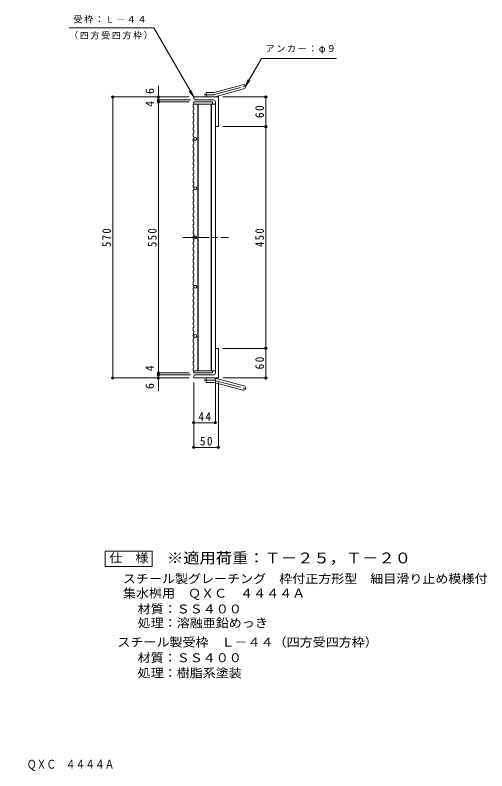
# Model space of a CAD drawing. Units: millimetres, scale not verified. Extents: x -862 to 1052, y -822 to 779.
# Drawn here: x 95 to 1052, y -822 to 711 of the extents above; entities that cross this region are included whole.
import ezdxf
from ezdxf.enums import TextEntityAlignment as Align

# ---------------------------------------------------------------- set-up
doc = ezdxf.new("R2010")
doc.units = ezdxf.units.MM
doc.header["$LTSCALE"] = 6
doc.header["$PDMODE"] = 32
doc.header["$PDSIZE"] = 4.8
doc.linetypes.add('CHAIN2', pattern=[12, 9, -1, 1, -1])
doc.linetypes.add('DOUBLE_CHAIN2', pattern=[12.8, 9, -1, 0.6, -0.6, 0.6, -1])
for name, color, linetype, lineweight in [('B-0_通り芯', 7, 'Continuous', 9), ('B-1_ピット', 2, 'Continuous', 9), ('B-2_蓋', 3, 'Continuous', 9), ('B-4_寸法', 7, 'Continuous', 9), ('B-A', 3, 'Continuous', 9), ('F-C_F-Cﾚｲﾔ', 2, 'Continuous', 9)]:
    doc.layers.add(name, color=color, linetype=linetype, lineweight=lineweight)
doc.layers.add('F-5_F-5ﾚｲﾔ', color=2, linetype='Continuous')
doc.styles.add('ＭＳ ゴシック', font='')
doc.styles.get('ＭＳ ゴシック').set_extended_font_data('MS Gothic')

msp = doc.modelspace()

# ---------------------------------------------------------------- linework, layer by layer
at = {"layer": 'B-0_通り芯'}
for p, q in [((204.362, 685.752), (376.059, 685.752)), ((457.234, 545.152), (376.059, 685.752)), ((562.081, 566.869), (594.499, 623.019)), ((594.499, 623.019), (746.539, 623.019)), ((562.081, 566.869), (567.822, 580.727)), ((562.081, 566.869), (571.213, 578.769)), ((457.235, 545.152), (448.103, 557.053)), ((457.235, 545.152), (451.494, 559.01))]:
    msp.add_line(p, q, dxfattribs=at)
at = {"layer": 'B-1_ピット'}
for p, q in [((498.379, 554.459), (556.57, 570.051)), ((482.235, 545.152), (482.235, 554.152)), ((496.05, 554.152), (482.235, 554.152)), ((500.708, 545.765), (558.899, 561.358)), ((457.235, 541.652), (457.235, 545.152)), ((507.235, 545.152), (457.235, 545.152)), ((497.235, 539.152), (459.735, 539.152)), ((507.235, 545.152), (507.235, 485.152)), ((501.235, 535.152), (501.235, 487.652)), ((503.735, 485.152), (507.235, 485.152)), ((501.235, -14.848), (501.235, 32.652)), ((503.735, 35.152), (507.235, 35.152)), ((507.235, 35.152), (507.235, -24.848)), ((457.235, -21.348), (457.235, -24.848)), ((507.235, -24.848), (457.235, -24.848)), ((497.235, -18.848), (459.735, -18.848)), ((482.235, -24.848), (482.235, -33.848)), ((500.708, -25.461), (558.899, -41.054)), ((496.05, -33.848), (482.235, -33.848)), ((498.379, -34.155), (556.57, -49.747))]:
    msp.add_line(p, q, dxfattribs=at)
at = {"layer": 'B-1_ピット', "linetype": 'CHAIN2'}
for p, q in [((499.544, 550.112), (564.71, 567.573)), ((496.05, 549.652), (478.43, 549.652)), ((496.05, -29.348), (478.43, -29.348)), ((499.544, -29.808), (564.71, -47.269))]:
    msp.add_line(p, q, dxfattribs=at)
at = {"layer": 'B-1_ピット'}
for centre, radius, start, end in [((557.735, 565.704), 4.5, 285.00014, 104.99991), ((496.05, 563.152), 9, 270, 285.00002), ((459.735, 541.652), 2.5, 180, 270), ((496.05, 563.152), 18, 270, 285), ((497.235, 535.152), 4, 0, 90), ((503.735, 487.652), 2.5, 180, 270), ((503.735, 32.652), 2.5, 90, 180), ((497.235, -14.848), 4, 270, 0), ((459.735, -21.348), 2.5, 90, 180), ((496.05, -42.848), 18, 75, 90), ((496.05, -42.848), 9, 74.99998, 90), ((557.735, -45.4), 4.5, 255.00009, 74.99986)]:
    msp.add_arc(centre, radius, start, end, dxfattribs=at)
at = {"layer": 'B-1_ピット', "linetype": 'CHAIN2'}
for centre, start, end in [((496.05, 563.152), 270, 284.99995), ((496.05, -42.848), 75.00005, 90)]:
    msp.add_arc(centre, 13.5, start, end, dxfattribs=at)
at = {"layer": 'B-2_蓋'}
for p, q in [((457.235, 530.652), (501.235, 530.652)), ((465.235, 530.652), (465.235, -10.348)), ((466.234, 530.652), (466.234, -10.348)), ((492.235, 530.652), (492.235, -10.348)), ((493.235, 530.652), (493.235, -10.348)), ((501.235, 530.652), (501.235, -10.348)), ((457.235, -10.348), (501.235, -10.348)), ((457.235, -10.348), (457.235, -14.848)), ((457.235, -14.848), (495.235, -14.848)), ((495.235, -10.348), (495.235, -14.848))]:
    msp.add_line(p, q, dxfattribs=at)
at = {"layer": 'B-2_蓋', "linetype": 'DOUBLE_CHAIN2'}
msp.add_line((435.08, 260.152), (527.644, 260.152), dxfattribs=at)
at = {"layer": 'B-2_蓋'}
msp.add_lwpolyline([(457.235, 535.152), (495.235, 535.152), (495.235, 530.652)], dxfattribs=at)
for centre in [(460.235, 460.151), (460.235, 360.151), (460.235, 260.151), (460.235, 160.152), (460.235, 60.151)]:
    msp.add_circle(centre, 3, dxfattribs=at)
at = {"layer": 'B-4_寸法'}
for p, q in [((385.652, 568.036), (385.652, -51.624)), ((448.234, 545.153), (291.236, 545.153)), ((293.036, 545.153), (293.036, -24.848)), ((450.735, 539.152), (383.852, 539.152)), ((516.235, 545.152), (605.197, 545.152)), ((603.397, 545.152), (603.397, 485.152)), ((448.235, 535.152), (383.852, 535.152)), ((516.235, 485.152), (605.197, 485.152)), ((603.397, 485.152), (603.397, 35.152)), ((516.235, 35.152), (605.197, 35.152)), ((603.397, 35.152), (603.397, -24.848)), ((448.235, -14.848), (383.852, -14.848)), ((448.235, -24.848), (291.236, -24.848)), ((450.735, -18.848), (383.852, -18.848)), ((501.235, -24.375), (501.235, -117.472)), ((516.235, -24.848), (605.197, -24.848)), ((457.235, -34.376), (457.235, -167.531)), ((507.235, -34.376), (507.235, -167.531)), ((501.235, -115.672), (457.235, -115.672)), ((457.235, -124.672), (457.235, -117.472)), ((457.235, -165.731), (507.235, -165.731))]:
    msp.add_line(p, q, dxfattribs=at)
for p in [(293.036, 545.153), (385.652, 545.153), (385.652, 539.152), (385.652, 535.152), (603.397, 545.152), (603.397, 485.152), (603.397, 35.152), (385.652, -14.848), (293.036, -24.848), (385.652, -18.848), (385.652, -24.848), (603.397, -24.848), (457.235, -115.672), (501.235, -115.672), (457.235, -165.731), (507.235, -165.731)]:
    msp.add_point(p, dxfattribs=at)
at = {"layer": 'B-A'}
for p, q in [((455.735, 528.998), (457.235, 529.509)), ((457.235, 535.152), (457.235, 529.509)), ((455.735, 518.454), (457.235, 518.966)), ((455.735, 505.771), (457.235, 506.282)), ((457.235, 511.396), (457.235, 506.282)), ((455.735, 495.228), (457.235, 495.739)), ((455.735, 482.545), (457.235, 483.056)), ((457.235, 488.169), (457.235, 483.056)), ((455.735, 472.002), (457.235, 472.513)), ((457.235, 464.943), (457.235, 459.83)), ((455.735, 459.318), (457.235, 459.83)), ((455.735, 448.775), (457.235, 449.287)), ((457.235, 454.4), (457.235, 449.287)), ((455.735, 436.092), (457.235, 436.603)), ((457.235, 441.717), (457.235, 436.603)), ((457.235, 431.173), (457.235, 426.06)), ((455.735, 425.549), (457.235, 426.06)), ((457.235, 418.49), (457.235, 413.377)), ((455.735, 412.866), (457.235, 413.377)), ((455.735, 402.322), (457.235, 402.834)), ((457.235, 407.947), (457.235, 402.834)), ((455.735, 389.639), (457.235, 390.15)), ((457.235, 395.264), (457.235, 390.15)), ((457.235, 384.721), (457.235, 379.607)), ((455.735, 379.096), (457.235, 379.607)), ((457.235, 372.037), (457.235, 366.924)), ((455.735, 366.413), (457.235, 366.924)), ((455.735, 355.87), (457.235, 356.381)), ((457.235, 361.494), (457.235, 356.381)), ((455.735, 343.186), (457.235, 343.698)), ((457.235, 348.811), (457.235, 343.698)), ((457.235, 338.268), (457.235, 333.154)), ((455.735, 332.643), (457.235, 333.154)), ((457.235, 325.584), (457.235, 320.471)), ((455.735, 319.96), (457.235, 320.471)), ((455.735, 309.417), (457.235, 309.928)), ((457.235, 315.041), (457.235, 309.928)), ((455.735, 296.733), (457.235, 297.245)), ((457.235, 302.358), (457.235, 297.245)), ((457.235, 291.815), (457.235, 286.702)), ((455.735, 286.19), (457.235, 286.702)), ((457.235, 279.132), (457.235, 274.018)), ((455.735, 273.507), (457.235, 274.018)), ((455.735, 262.964), (457.235, 263.475)), ((457.235, 268.588), (457.235, 263.475)), ((455.735, 250.281), (457.235, 250.792)), ((457.235, 255.905), (457.235, 250.792)), ((457.235, 245.362), (457.235, 240.249)), ((455.735, 239.737), (457.235, 240.249)), ((457.235, 232.679), (457.235, 227.565)), ((455.735, 227.054), (457.235, 227.565)), ((455.735, 216.511), (457.235, 217.022)), ((457.235, 222.135), (457.235, 217.022)), ((455.735, 203.828), (457.235, 204.339)), ((457.235, 209.452), (457.235, 204.339)), ((455.735, 193.284), (457.235, 193.796)), ((457.235, 198.909), (457.235, 193.796)), ((457.235, 186.226), (457.235, 181.113)), ((455.735, 180.601), (457.235, 181.113)), ((455.735, 170.058), (457.235, 170.569)), ((457.235, 175.683), (457.235, 170.569)), ((455.735, 157.375), (457.235, 157.886)), ((457.235, 162.999), (457.235, 157.886)), ((455.735, 146.832), (457.235, 147.343)), ((457.235, 152.456), (457.235, 147.343)), ((457.235, 139.773), (457.235, 134.66)), ((455.735, 134.148), (457.235, 134.66)), ((455.735, 123.605), (457.235, 124.116)), ((457.235, 129.23), (457.235, 124.116)), ((455.735, 110.922), (457.235, 111.433)), ((457.235, 116.546), (457.235, 111.433)), ((455.735, 100.379), (457.235, 100.89)), ((457.235, 106.003), (457.235, 100.89)), ((457.235, 93.32), (457.235, 88.207)), ((455.735, 87.695), (457.235, 88.207)), ((455.735, 77.152), (457.235, 77.664)), ((457.235, 82.777), (457.235, 77.664)), ((455.735, 64.469), (457.235, 64.98)), ((457.235, 70.094), (457.235, 64.98)), ((455.735, 53.926), (457.235, 54.437)), ((457.235, 59.55), (457.235, 54.437)), ((457.235, 46.867), (457.235, 41.754)), ((455.735, 41.243), (457.235, 41.754)), ((455.735, 30.699), (457.235, 31.211)), ((457.235, 36.324), (457.235, 31.211)), ((455.735, 18.016), (457.235, 18.527)), ((457.235, 23.641), (457.235, 18.527)), ((455.735, 7.473), (457.235, 7.984)), ((457.235, 13.098), (457.235, 7.984)), ((457.235, 0.414), (457.235, -4.699)), ((455.735, -5.21), (457.235, -4.699))]:
    msp.add_line(p, q, dxfattribs=at)
for points in [[(455.735, 528.998), (455.735, 524.59), (457.235, 524.079), (457.235, 518.966)], [(455.735, 518.454), (455.735, 511.907), (457.235, 511.396)], [(455.735, 505.771), (455.735, 501.364), (457.235, 500.852), (457.235, 495.739)], [(455.735, 495.228), (455.735, 488.681), (457.235, 488.169)], [(455.735, 482.545), (455.735, 478.137), (457.235, 477.626), (457.235, 472.513)], [(455.735, 472.002), (455.735, 465.454), (457.235, 464.943)], [(455.735, 459.318), (455.735, 454.911), (457.235, 454.4)], [(455.735, 448.775), (455.735, 442.228), (457.235, 441.717)], [(455.735, 436.092), (455.735, 431.685), (457.235, 431.173)], [(455.735, 425.549), (455.735, 419.001), (457.235, 418.49)], [(455.735, 412.866), (455.735, 408.458), (457.235, 407.947)], [(455.735, 402.322), (455.735, 395.775), (457.235, 395.264)], [(455.735, 389.639), (455.735, 385.232), (457.235, 384.721)], [(455.735, 379.096), (455.735, 372.549), (457.235, 372.037)], [(455.735, 366.413), (455.735, 362.005), (457.235, 361.494)], [(455.735, 355.87), (455.735, 349.322), (457.235, 348.811)], [(455.735, 343.186), (455.735, 338.779), (457.235, 338.268)], [(455.735, 332.643), (455.735, 326.096), (457.235, 325.584)], [(455.735, 319.96), (455.735, 315.553), (457.235, 315.041)], [(455.735, 309.417), (455.735, 302.869), (457.235, 302.358)], [(455.735, 296.733), (455.735, 292.326), (457.235, 291.815)], [(455.735, 286.19), (455.735, 279.643), (457.235, 279.132)], [(455.735, 273.507), (455.735, 269.1), (457.235, 268.588)], [(455.735, 262.964), (455.735, 256.416), (457.235, 255.905)], [(455.735, 250.281), (455.735, 245.873), (457.235, 245.362)], [(455.735, 239.737), (455.735, 233.19), (457.235, 232.679)], [(455.735, 227.054), (455.735, 222.647), (457.235, 222.135)], [(455.735, 216.511), (455.735, 209.964), (457.235, 209.452)], [(455.735, 203.828), (455.735, 199.42), (457.235, 198.909)], [(455.735, 193.284), (455.735, 186.737), (457.235, 186.226)], [(455.735, 180.601), (455.735, 176.194), (457.235, 175.683)], [(455.735, 170.058), (455.735, 163.511), (457.235, 162.999)], [(455.735, 157.375), (455.735, 152.967), (457.235, 152.456)], [(455.735, 146.832), (455.735, 140.284), (457.235, 139.773)], [(455.735, 134.148), (455.735, 129.741), (457.235, 129.23)], [(455.735, 123.605), (455.735, 117.058), (457.235, 116.546)], [(455.735, 110.922), (455.735, 106.515), (457.235, 106.003)], [(455.735, 100.379), (455.735, 93.831), (457.235, 93.32)], [(455.735, 87.695), (455.735, 83.288), (457.235, 82.777)], [(455.735, 77.152), (455.735, 70.605), (457.235, 70.094)], [(455.735, 64.469), (455.735, 60.062), (457.235, 59.55)], [(455.735, 53.926), (455.735, 47.378), (457.235, 46.867)], [(455.735, 41.243), (455.735, 36.835), (457.235, 36.324)], [(455.735, 30.699), (455.735, 24.152), (457.235, 23.641)], [(455.735, 18.016), (455.735, 13.609), (457.235, 13.098)], [(455.735, 7.473), (455.735, 0.926), (457.235, 0.414)], [(455.735, -5.21), (455.735, -9.618), (457.235, -10.129)]]:
    msp.add_lwpolyline(points, dxfattribs=at)
at = {"layer": 'F-C_F-Cﾚｲﾔ'}
msp.add_lwpolyline([(277.217, -376.409), (277.217, -407.702), (372.936, -407.702), (372.936, -376.409)], close=True, dxfattribs=at)

# ---------------------------------------------------------------- texts
at = {"layer": 'B-0_通り芯', "char_height": 13.2, "attachment_point": 7, "style": 'ＭＳ ゴシック'}
for s, insert in [('\\T1.17;受枠：Ｌ－４４', (213.237, 694.6)), ('\\T1.17;（四方受四方枠）', (204.362, 661.636)), ('\\T1.17;アンカー：φ９', (602.786, 633.138))]:
    msp.add_mtext(s, dxfattribs=dict(at, insert=insert))
at = {"layer": 'B-4_寸法', "color": 2, "style": 'ＭＳ ゴシック'}
for s, p in [('6', (382.052, 551.305)), ('4', (382.052, 525.304)), ('4', (382.052, -11.416)), ('6', (382.052, -47.358))]:
    msp.add_text(s, height=17.6, rotation=90, dxfattribs=at).set_placement(p, align=Align.BOTTOM_LEFT)
at = {"layer": 'B-4_寸法', "color": 2, "char_height": 17.6, "attachment_point": 7, "rotation": 90, "style": 'ＭＳ ゴシック'}
for s, insert in [('\\T1.27;\\W0.95;60', (599.797, 502.402)), ('\\T1.27;\\W0.9;570', (289.436, 240.653)), ('\\T1.27;\\W0.9;550', (382.052, 240.652)), ('\\T1.27;\\W0.9;450', (599.797, 240.652)), ('\\T1.27;\\W0.95;60', (599.797, -7.598))]:
    msp.add_mtext(s, dxfattribs=dict(at, insert=insert))
at = {"layer": 'B-4_寸法', "color": 2, "char_height": 17.6, "attachment_point": 7, "style": 'ＭＳ ゴシック'}
for s, insert in [('\\T1.27;\\W0.95;44', (466.485, -112.072)), ('\\T1.27;\\W0.95;50', (469.485, -162.131))]:
    msp.add_mtext(s, dxfattribs=dict(at, insert=insert))
at = {"layer": 'F-5_F-5ﾚｲﾔ', "color": 3, "style": 'ＭＳ ゴシック', "width": 1.1}
msp.add_text('※適用荷重：Ｔ－２５，Ｔ－２０', height=21.99, dxfattribs=at).set_placement((402.936, -407.702), align=Align.BOTTOM_LEFT)
at = {"layer": 'F-5_F-5ﾚｲﾔ', "style": 'ＭＳ ゴシック', "width": 0.8}
msp.add_text('スチール製グレーチング\u3000枠付正方形型\u3000細目滑り止め模様付\u3000集水桝用\u3000\u3000ＱＸＣ\u3000４４４４Ａ', height=17.6, dxfattribs=at).set_placement((-571.093, -822.949), align=Align.BOTTOM_LEFT)
at = {"layer": 'F-C_F-Cﾚｲﾔ', "style": 'ＭＳ ゴシック', "width": 1.1}
for s, p in [('仕\u3000様', (286.076, -404.056)), ('スチール製グレーチング\u3000枠付正方形型\u3000細目滑り止め模様付', (313.567, -446.523)), ('集水桝用\u3000ＱＸＣ\u3000４４４４Ａ', (313.567, -475.902)), ('材質：ＳＳ４００', (343.423, -507.89)), ('処理：溶融亜鉛めっき', (343.423, -536.159)), ('スチール製受枠\u3000Ｌ－４４（四方受四方枠）', (302.318, -575.214)), ('材質：ＳＳ４００', (343.423, -606.83)), ('処理：樹脂系塗装', (343.423, -637.702))]:
    msp.add_text(s, height=17.6, dxfattribs=at).set_placement(p, align=Align.BOTTOM_LEFT)

doc.saveas('drawing.dxf')
